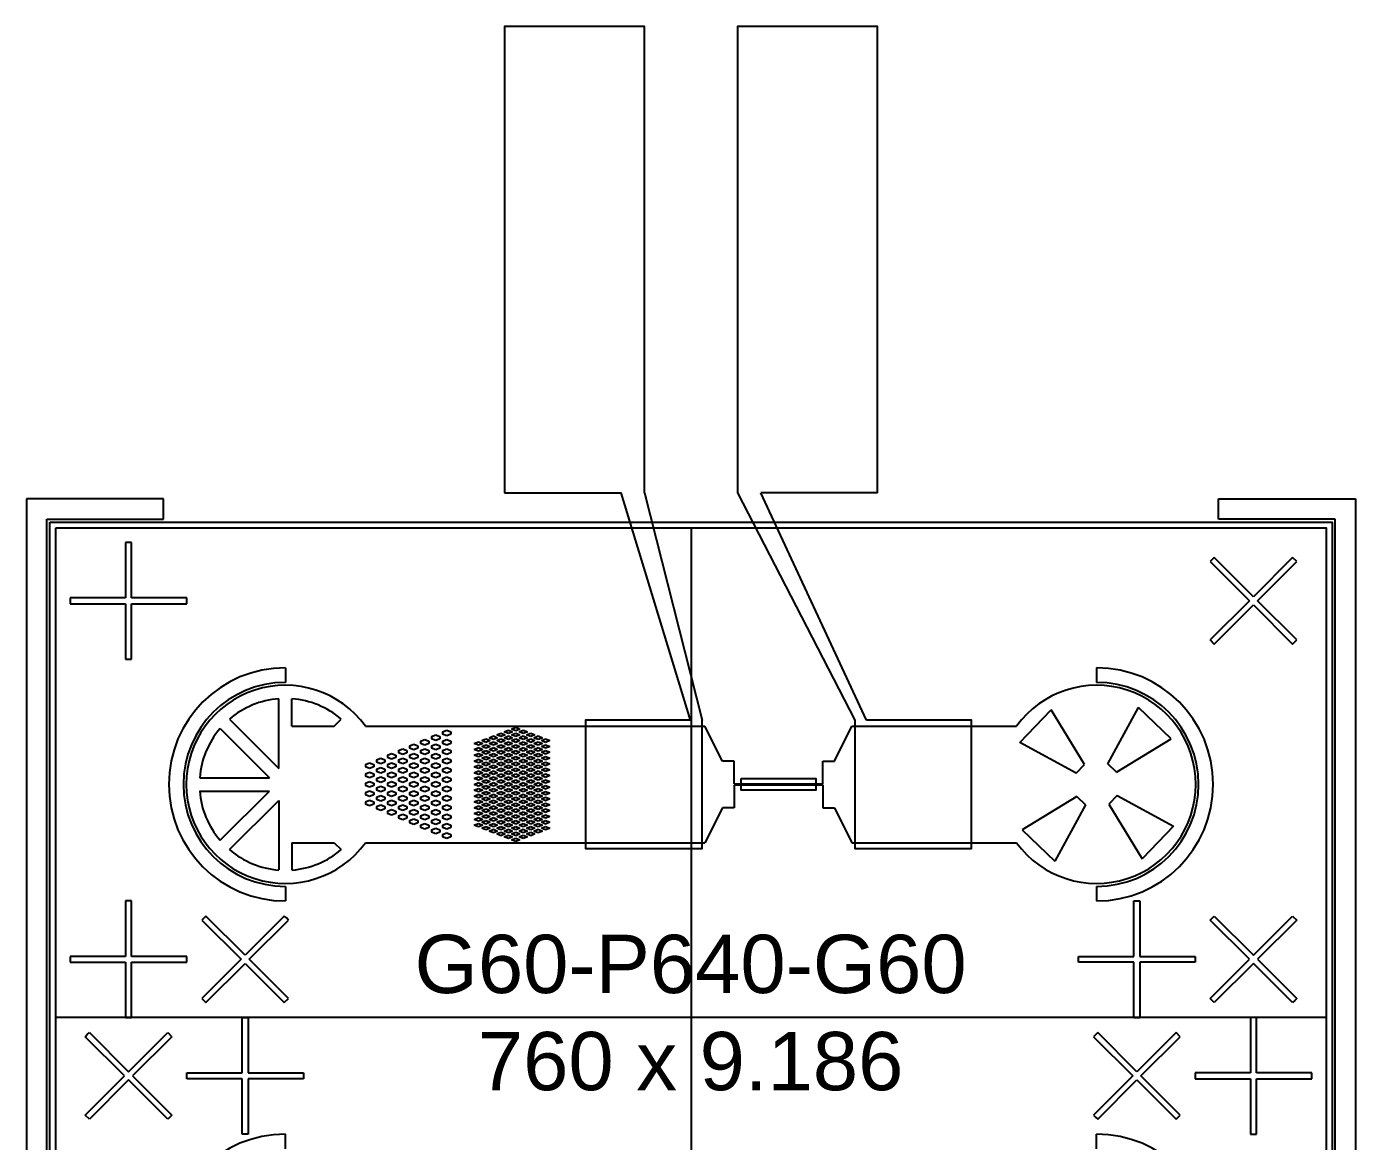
# Model space of a CAD drawing. Header units: inches. Extents: x -271009 to 5700, y -37000 to 38138.
# Drawn here: x -5700 to 5700, y -21062 to -11500 of the extents above; entities that cross this region are included whole.
import ezdxf

# ---------------------------------------------------------------- set-up
doc = ezdxf.new("R2010")
doc.units = ezdxf.units.IN
doc.header["$MEASUREMENT"] = 0
for name, color, linetype in [('Construction', 3, 'Continuous'), ('Electrodes', 4, 'Continuous'), ('PDMS', 6, 'Continuous')]:
    doc.layers.add(name, color=color, linetype=linetype)
doc.styles.get("Standard").update_dxf_attribs({"font": 'arial.ttf'})

msp = doc.modelspace()

# ---------------------------------------------------------------- linework, layer by layer
at = {"layer": 'Construction'}
for p, q in [((0, -15800), (0, -24200)), ((5450, -20000), (-5450, -20000))]:
    msp.add_line(p, q, dxfattribs=at)
at = {"layer": 'Electrodes'}
for p, q in [((-1600, -15500), (-600, -15500)), ((-5, -17450), (-600, -15500)), ((-400, -15500), (95, -17450)), ((400, -15500), (1405, -17450)), ((1600, -15500), (600, -15500)), ((1505, -17450), (600, -15500)), ((-4525, -15550), (-5700, -15550)), ((-5700, -15550), (-5700, -24450)), ((-4525, -15725), (-4525, -15550)), ((4525, -15725), (4525, -15550)), ((4525, -15550), (5700, -15550)), ((5700, -15550), (5700, -24450)), ((-5525, -24275), (-5525, -15725)), ((-5525, -15725), (-4525, -15725)), ((5525, -15725), (4525, -15725)), ((5525, -24275), (5525, -15725)), ((-4800, -15925), (-4850, -15925)), ((-4850, -15925), (-4850, -16400)), ((-4800, -16400), (-4800, -15925)), ((4489, -16054), (4454, -16089)), ((4825, -16390), (4489, -16054)), ((5161, -16054), (4825, -16390)), ((5196, -16089), (5161, -16054)), ((4454, -16089), (4790, -16425)), ((4860, -16425), (5196, -16089)), ((-4850, -16400), (-5325, -16400)), ((-5325, -16400), (-5325, -16450)), ((-4325, -16400), (-4800, -16400)), ((-4325, -16450), (-4325, -16400)), ((-5325, -16450), (-4850, -16450)), ((-4850, -16450), (-4850, -16925)), ((-4800, -16925), (-4800, -16450)), ((-4800, -16450), (-4325, -16450)), ((4790, -16425), (4454, -16761)), ((4489, -16796), (4825, -16460)), ((4825, -16460), (5161, -16796)), ((5196, -16761), (4860, -16425)), ((4489, -16796), (4454, -16761)), ((5161, -16796), (5196, -16761)), ((-4850, -16925), (-4800, -16925)), ((-3480, -17000), (-3480, -17125)), ((3480, -17000), (3480, -17125)), ((-3480, -18875), (-3480, -19000)), ((3480, -18875), (3480, -19000)), ((-4800, -19000), (-4850, -19000)), ((-4850, -19000), (-4850, -19475)), ((-4800, -19475), (-4800, -19000)), ((3800, -19475), (3800, -19000)), ((3800, -19000), (3850, -19000)), ((3850, -19000), (3850, -19475)), ((-4161, -19129), (-4196, -19164)), ((-3825, -19465), (-4161, -19129)), ((-3489, -19129), (-3825, -19465)), ((-3471, -19146), (-3489, -19129)), ((-3454, -19164), (-3471, -19146)), ((4454, -19164), (4489, -19129)), ((4489, -19129), (4825, -19465)), ((4825, -19465), (5161, -19129)), ((5161, -19129), (5196, -19164)), ((-4196, -19164), (-3860, -19500)), ((-3790, -19500), (-3454, -19164)), ((4790, -19500), (4454, -19164)), ((5196, -19164), (4860, -19500)), ((-4850, -19475), (-5325, -19475)), ((-5325, -19475), (-5325, -19525)), ((-4325, -19475), (-4800, -19475)), ((-4325, -19525), (-4325, -19475)), ((3325, -19525), (3325, -19475)), ((3325, -19475), (3800, -19475)), ((3850, -19475), (4325, -19475)), ((4325, -19475), (4325, -19525)), ((-5325, -19525), (-4850, -19525)), ((-4850, -19525), (-4850, -20000)), ((-4800, -20000), (-4800, -19525)), ((-4800, -19525), (-4325, -19525)), ((-3860, -19500), (-4196, -19836)), ((-4161, -19871), (-3825, -19535)), ((-3825, -19535), (-3489, -19871)), ((-3454, -19836), (-3790, -19500)), ((3800, -19525), (3325, -19525)), ((3800, -20000), (3800, -19525)), ((4325, -19525), (3850, -19525)), ((3850, -19525), (3850, -20000)), ((4454, -19836), (4790, -19500)), ((4825, -19535), (4489, -19871)), ((5161, -19871), (4825, -19535)), ((4860, -19500), (5196, -19836)), ((-4196, -19836), (-4161, -19871)), ((-3489, -19871), (-3454, -19836)), ((4489, -19871), (4454, -19836)), ((5196, -19836), (5179, -19854)), ((5179, -19854), (5161, -19871)), ((-4850, -20000), (-4800, -20000)), ((-3850, -20475), (-3850, -20000)), ((-3800, -20000), (-3850, -20000)), ((-3800, -20000), (-3800, -20475)), ((3800, -20000), (3850, -20000)), ((4850, -20000), (4800, -20000)), ((4800, -20000), (4800, -20475)), ((4850, -20475), (4850, -20000)), ((-5196, -20164), (-5179, -20146)), ((-4860, -20500), (-5196, -20164)), ((-5179, -20146), (-5161, -20129)), ((-5161, -20129), (-4825, -20465)), ((-4825, -20465), (-4489, -20129)), ((-4454, -20164), (-4790, -20500)), ((-4489, -20129), (-4454, -20164)), ((3489, -20129), (3454, -20164)), ((3454, -20164), (3790, -20500)), ((3825, -20465), (3489, -20129)), ((4161, -20129), (3825, -20465)), ((3860, -20500), (4196, -20164)), ((4196, -20164), (4161, -20129)), ((-5196, -20836), (-4860, -20500)), ((-4790, -20500), (-4454, -20836)), ((-4325, -20475), (-3850, -20475)), ((-4325, -20525), (-4325, -20475)), ((-3800, -20475), (-3325, -20475)), ((-3325, -20475), (-3325, -20525)), ((3790, -20500), (3454, -20836)), ((4196, -20836), (3860, -20500)), ((4325, -20475), (4325, -20525)), ((4800, -20475), (4325, -20475)), ((5325, -20475), (4850, -20475)), ((5325, -20525), (5325, -20475)), ((-4825, -20535), (-5161, -20871)), ((-4489, -20871), (-4825, -20535)), ((-3850, -20525), (-4325, -20525)), ((-3850, -21000), (-3850, -20525)), ((-3325, -20525), (-3800, -20525)), ((-3800, -20525), (-3800, -21000)), ((3489, -20871), (3825, -20535)), ((3825, -20535), (4161, -20871)), ((4325, -20525), (4800, -20525)), ((4800, -20525), (4800, -21000)), ((4850, -21000), (4850, -20525)), ((4850, -20525), (5325, -20525)), ((-5161, -20871), (-5196, -20836)), ((-4454, -20836), (-4489, -20871)), ((3454, -20836), (3471, -20854)), ((3471, -20854), (3489, -20871)), ((4161, -20871), (4196, -20836)), ((-3800, -21000), (-3850, -21000)), ((-3480, -21125), (-3480, -21000)), ((3480, -21125), (3480, -21000)), ((4800, -21000), (4850, -21000))]:
    msp.add_line(p, q, dxfattribs=at)
for points in [[(-400, -15500), (-400, -11500), (-1600, -11500), (-1600, -15500)], [(1600, -15500), (1600, -11500), (400, -11500), (400, -15500)], [(-5, -17450), (-905, -17450), (-905, -18550), (95, -18550), (95, -17450)], [(1405, -17450), (1405, -18550), (2405, -18550), (2405, -17450), (1505, -17450)]]:
    msp.add_lwpolyline(points, dxfattribs=at)
msp.add_lwpolyline([(430, -17950), (1070, -17950), (1070, -18050), (430, -18050)], close=True, dxfattribs=at)
for centre, radius, start, end in [((-3480, -18000), 1000, 90, 270), ((3480, -18000), 1000, 270, 90), ((-3480, -18000), 875, 90, 270), ((3480, -18000), 875, 270, 90), ((-3480, -22000), 1000, 90, 270), ((3480, -22000), 1000, 270, 90)]:
    msp.add_arc(centre, radius, start, end, dxfattribs=at)
at = {"layer": 'PDMS'}
for p, q in [((-4800, -15925), (-4850, -15925)), ((-4850, -15925), (-4850, -16400)), ((-4800, -16400), (-4800, -15925)), ((4489, -16054), (4454, -16089)), ((4825, -16390), (4489, -16054)), ((5161, -16054), (4825, -16390)), ((5196, -16089), (5161, -16054)), ((4454, -16089), (4790, -16425)), ((4860, -16425), (5196, -16089)), ((-4850, -16400), (-5325, -16400)), ((-5325, -16400), (-5325, -16450)), ((-4325, -16400), (-4800, -16400)), ((-4325, -16425), (-4325, -16400)), ((-5325, -16450), (-4850, -16450)), ((-4850, -16450), (-4850, -16925)), ((-4800, -16925), (-4800, -16450)), ((-4800, -16450), (-4325, -16450)), ((-4325, -16450), (-4325, -16425)), ((4790, -16425), (4454, -16761)), ((4489, -16796), (4825, -16460)), ((4825, -16460), (5161, -16796)), ((5196, -16761), (4860, -16425)), ((4454, -16761), (4489, -16796)), ((5161, -16796), (5196, -16761)), ((-4850, -16925), (-4800, -16925)), ((-3537, -17863), (-3537, -17266)), ((-3423, -17500), (-3423, -17266)), ((-3959, -17441), (-3537, -17863)), ((-3060, -17500), (-3001, -17441)), ((2821, -17641), (3089, -17360)), ((3376, -17829), (3089, -17360)), ((3576, -17824), (3839, -17341)), ((4120, -17609), (3839, -17341)), ((-4039, -17521), (-3617, -17943)), ((-3423, -17500), (-3060, -17500)), ((-2793, -17500), (120, -17500)), ((-2131, -17550), (-2095, -17535)), ((-2131, -17550), (-2131, -17570)), ((-2095, -17535), (-2059, -17550)), ((-2059, -17550), (-2059, -17570)), ((-1603, -17550), (-1567, -17535)), ((-1567, -17565), (-1603, -17550)), ((-1567, -17535), (-1531, -17550)), ((-1531, -17550), (-1567, -17565)), ((-1539, -17525), (-1503, -17510)), ((-1503, -17540), (-1539, -17525)), ((-1503, -17510), (-1467, -17525)), ((-1467, -17525), (-1503, -17540)), ((-1475, -17550), (-1439, -17535)), ((-1439, -17565), (-1475, -17550)), ((-1439, -17535), (-1403, -17550)), ((-1403, -17550), (-1439, -17565)), ((270, -17800), (120, -17500)), ((1230, -17800), (1380, -17500)), ((1380, -17500), (2793, -17500)), ((-2415, -17670), (-2379, -17655)), ((-2379, -17655), (-2343, -17670)), ((-2320, -17630), (-2284, -17615)), ((-2320, -17630), (-2320, -17650)), ((-2284, -17665), (-2320, -17650)), ((-2284, -17615), (-2248, -17630)), ((-2248, -17650), (-2284, -17665)), ((-2248, -17630), (-2248, -17650)), ((-2226, -17590), (-2190, -17575)), ((-2226, -17590), (-2226, -17610)), ((-2190, -17625), (-2226, -17610)), ((-2226, -17670), (-2190, -17655)), ((-2190, -17575), (-2154, -17590)), ((-2154, -17610), (-2190, -17625)), ((-2190, -17655), (-2154, -17670)), ((-2154, -17590), (-2154, -17610)), ((-2095, -17585), (-2131, -17570)), ((-2131, -17630), (-2095, -17615)), ((-2131, -17630), (-2131, -17650)), ((-2095, -17665), (-2131, -17650)), ((-2059, -17570), (-2095, -17585)), ((-2095, -17615), (-2059, -17630)), ((-2059, -17650), (-2095, -17665)), ((-2059, -17630), (-2059, -17650)), ((-1859, -17650), (-1823, -17635)), ((-1823, -17665), (-1859, -17650)), ((-1823, -17635), (-1787, -17650)), ((-1787, -17650), (-1823, -17665)), ((-1795, -17625), (-1759, -17610)), ((-1759, -17640), (-1795, -17625)), ((-1795, -17675), (-1759, -17660)), ((-1759, -17610), (-1723, -17625)), ((-1723, -17625), (-1759, -17640)), ((-1759, -17660), (-1723, -17675)), ((-1731, -17600), (-1695, -17585)), ((-1695, -17615), (-1731, -17600)), ((-1731, -17650), (-1695, -17635)), ((-1695, -17665), (-1731, -17650)), ((-1695, -17585), (-1659, -17600)), ((-1659, -17600), (-1695, -17615)), ((-1695, -17635), (-1659, -17650)), ((-1659, -17650), (-1695, -17665)), ((-1667, -17575), (-1631, -17560)), ((-1631, -17590), (-1667, -17575)), ((-1667, -17625), (-1631, -17610)), ((-1631, -17640), (-1667, -17625)), ((-1667, -17675), (-1631, -17660)), ((-1631, -17560), (-1595, -17575)), ((-1595, -17575), (-1631, -17590)), ((-1631, -17610), (-1595, -17625)), ((-1595, -17625), (-1631, -17640)), ((-1631, -17660), (-1595, -17675)), ((-1603, -17600), (-1567, -17585)), ((-1567, -17615), (-1603, -17600)), ((-1603, -17650), (-1567, -17635)), ((-1567, -17665), (-1603, -17650)), ((-1567, -17585), (-1531, -17600)), ((-1531, -17600), (-1567, -17615)), ((-1567, -17635), (-1531, -17650)), ((-1531, -17650), (-1567, -17665)), ((-1539, -17575), (-1503, -17560)), ((-1503, -17590), (-1539, -17575)), ((-1539, -17625), (-1503, -17610)), ((-1503, -17640), (-1539, -17625)), ((-1539, -17675), (-1503, -17660)), ((-1503, -17560), (-1467, -17575)), ((-1467, -17575), (-1503, -17590)), ((-1503, -17610), (-1467, -17625)), ((-1467, -17625), (-1503, -17640)), ((-1503, -17660), (-1467, -17675)), ((-1475, -17600), (-1439, -17585)), ((-1439, -17615), (-1475, -17600)), ((-1475, -17650), (-1439, -17635)), ((-1439, -17665), (-1475, -17650)), ((-1439, -17585), (-1403, -17600)), ((-1403, -17600), (-1439, -17615)), ((-1439, -17635), (-1403, -17650)), ((-1403, -17650), (-1439, -17665)), ((-1411, -17575), (-1375, -17560)), ((-1375, -17590), (-1411, -17575)), ((-1411, -17625), (-1375, -17610)), ((-1375, -17640), (-1411, -17625)), ((-1411, -17675), (-1375, -17660)), ((-1375, -17560), (-1339, -17575)), ((-1339, -17575), (-1375, -17590)), ((-1375, -17610), (-1339, -17625)), ((-1339, -17625), (-1375, -17640)), ((-1375, -17660), (-1339, -17675)), ((-1347, -17600), (-1311, -17585)), ((-1311, -17615), (-1347, -17600)), ((-1347, -17650), (-1311, -17635)), ((-1311, -17665), (-1347, -17650)), ((-1311, -17585), (-1275, -17600)), ((-1275, -17600), (-1311, -17615)), ((-1311, -17635), (-1275, -17650)), ((-1275, -17650), (-1311, -17665)), ((-1283, -17625), (-1247, -17610)), ((-1247, -17640), (-1283, -17625)), ((-1283, -17675), (-1247, -17660)), ((-1247, -17610), (-1211, -17625)), ((-1211, -17625), (-1247, -17640)), ((-1247, -17660), (-1211, -17675)), ((3304, -17904), (2821, -17641)), ((3651, -17896), (4120, -17609)), ((-2698, -17790), (-2662, -17775)), ((-2662, -17775), (-2626, -17790)), ((-2604, -17750), (-2568, -17735)), ((-2604, -17750), (-2604, -17770)), ((-2568, -17785), (-2604, -17770)), ((-2568, -17735), (-2532, -17750)), ((-2532, -17770), (-2568, -17785)), ((-2532, -17750), (-2532, -17770)), ((-2509, -17710), (-2473, -17695)), ((-2509, -17710), (-2509, -17730)), ((-2473, -17745), (-2509, -17730)), ((-2509, -17790), (-2473, -17775)), ((-2473, -17695), (-2437, -17710)), ((-2437, -17730), (-2473, -17745)), ((-2473, -17775), (-2437, -17790)), ((-2437, -17710), (-2437, -17730)), ((-2415, -17670), (-2415, -17690)), ((-2379, -17705), (-2415, -17690)), ((-2415, -17750), (-2379, -17735)), ((-2415, -17750), (-2415, -17770)), ((-2379, -17785), (-2415, -17770)), ((-2343, -17690), (-2379, -17705)), ((-2379, -17735), (-2343, -17750)), ((-2343, -17770), (-2379, -17785)), ((-2343, -17670), (-2343, -17690)), ((-2343, -17750), (-2343, -17770)), ((-2320, -17710), (-2284, -17695)), ((-2320, -17710), (-2320, -17730)), ((-2284, -17745), (-2320, -17730)), ((-2320, -17790), (-2284, -17775)), ((-2284, -17695), (-2248, -17710)), ((-2248, -17730), (-2284, -17745)), ((-2284, -17775), (-2248, -17790)), ((-2248, -17710), (-2248, -17730)), ((-2226, -17670), (-2226, -17690)), ((-2190, -17705), (-2226, -17690)), ((-2226, -17750), (-2190, -17735)), ((-2226, -17750), (-2226, -17770)), ((-2190, -17785), (-2226, -17770)), ((-2154, -17690), (-2190, -17705)), ((-2190, -17735), (-2154, -17750)), ((-2154, -17770), (-2190, -17785)), ((-2154, -17670), (-2154, -17690)), ((-2154, -17750), (-2154, -17770)), ((-2131, -17710), (-2095, -17695)), ((-2131, -17710), (-2131, -17730)), ((-2095, -17745), (-2131, -17730)), ((-2131, -17790), (-2095, -17775)), ((-2095, -17695), (-2059, -17710)), ((-2059, -17730), (-2095, -17745)), ((-2095, -17775), (-2059, -17790)), ((-2059, -17710), (-2059, -17730)), ((-1859, -17700), (-1823, -17685)), ((-1823, -17715), (-1859, -17700)), ((-1859, -17750), (-1823, -17735)), ((-1823, -17765), (-1859, -17750)), ((-1823, -17685), (-1787, -17700)), ((-1787, -17700), (-1823, -17715)), ((-1823, -17735), (-1787, -17750)), ((-1787, -17750), (-1823, -17765)), ((-1759, -17690), (-1795, -17675)), ((-1795, -17725), (-1759, -17710)), ((-1759, -17740), (-1795, -17725)), ((-1795, -17775), (-1759, -17760)), ((-1759, -17790), (-1795, -17775)), ((-1723, -17675), (-1759, -17690)), ((-1759, -17710), (-1723, -17725)), ((-1723, -17725), (-1759, -17740)), ((-1759, -17760), (-1723, -17775)), ((-1723, -17775), (-1759, -17790)), ((-1731, -17700), (-1695, -17685)), ((-1695, -17715), (-1731, -17700)), ((-1731, -17750), (-1695, -17735)), ((-1695, -17765), (-1731, -17750)), ((-1695, -17685), (-1659, -17700)), ((-1659, -17700), (-1695, -17715)), ((-1695, -17735), (-1659, -17750)), ((-1659, -17750), (-1695, -17765)), ((-1631, -17690), (-1667, -17675)), ((-1667, -17725), (-1631, -17710)), ((-1631, -17740), (-1667, -17725)), ((-1667, -17775), (-1631, -17760)), ((-1631, -17790), (-1667, -17775)), ((-1595, -17675), (-1631, -17690)), ((-1631, -17710), (-1595, -17725)), ((-1595, -17725), (-1631, -17740)), ((-1631, -17760), (-1595, -17775)), ((-1595, -17775), (-1631, -17790)), ((-1603, -17700), (-1567, -17685)), ((-1567, -17715), (-1603, -17700)), ((-1603, -17750), (-1567, -17735)), ((-1567, -17765), (-1603, -17750)), ((-1567, -17685), (-1531, -17700)), ((-1531, -17700), (-1567, -17715)), ((-1567, -17735), (-1531, -17750)), ((-1531, -17750), (-1567, -17765)), ((-1503, -17690), (-1539, -17675)), ((-1539, -17725), (-1503, -17710)), ((-1503, -17740), (-1539, -17725)), ((-1539, -17775), (-1503, -17760)), ((-1503, -17790), (-1539, -17775)), ((-1467, -17675), (-1503, -17690)), ((-1503, -17710), (-1467, -17725)), ((-1467, -17725), (-1503, -17740)), ((-1503, -17760), (-1467, -17775)), ((-1467, -17775), (-1503, -17790)), ((-1475, -17700), (-1439, -17685)), ((-1439, -17715), (-1475, -17700)), ((-1475, -17750), (-1439, -17735)), ((-1439, -17765), (-1475, -17750)), ((-1439, -17685), (-1403, -17700)), ((-1403, -17700), (-1439, -17715)), ((-1439, -17735), (-1403, -17750)), ((-1403, -17750), (-1439, -17765)), ((-1375, -17690), (-1411, -17675)), ((-1411, -17725), (-1375, -17710)), ((-1375, -17740), (-1411, -17725)), ((-1411, -17775), (-1375, -17760)), ((-1375, -17790), (-1411, -17775)), ((-1339, -17675), (-1375, -17690)), ((-1375, -17710), (-1339, -17725)), ((-1339, -17725), (-1375, -17740)), ((-1375, -17760), (-1339, -17775)), ((-1339, -17775), (-1375, -17790)), ((-1347, -17700), (-1311, -17685)), ((-1311, -17715), (-1347, -17700)), ((-1347, -17750), (-1311, -17735)), ((-1311, -17765), (-1347, -17750)), ((-1311, -17685), (-1275, -17700)), ((-1275, -17700), (-1311, -17715)), ((-1311, -17735), (-1275, -17750)), ((-1275, -17750), (-1311, -17765)), ((-1247, -17690), (-1283, -17675)), ((-1283, -17725), (-1247, -17710)), ((-1247, -17740), (-1283, -17725)), ((-1283, -17775), (-1247, -17760)), ((-1247, -17790), (-1283, -17775)), ((-1211, -17675), (-1247, -17690)), ((-1247, -17710), (-1211, -17725)), ((-1211, -17725), (-1247, -17740)), ((-1247, -17760), (-1211, -17775)), ((-1211, -17775), (-1247, -17790)), ((-2793, -17830), (-2757, -17815)), ((-2793, -17830), (-2793, -17850)), ((-2757, -17865), (-2793, -17850)), ((-2793, -17910), (-2757, -17895)), ((-2757, -17815), (-2721, -17830)), ((-2721, -17850), (-2757, -17865)), ((-2757, -17895), (-2721, -17910)), ((-2721, -17830), (-2721, -17850)), ((-2698, -17790), (-2698, -17810)), ((-2662, -17825), (-2698, -17810)), ((-2698, -17870), (-2662, -17855)), ((-2698, -17870), (-2698, -17890)), ((-2662, -17905), (-2698, -17890)), ((-2626, -17810), (-2662, -17825)), ((-2662, -17855), (-2626, -17870)), ((-2626, -17890), (-2662, -17905)), ((-2626, -17790), (-2626, -17810)), ((-2626, -17870), (-2626, -17890)), ((-2604, -17830), (-2568, -17815)), ((-2604, -17830), (-2604, -17850)), ((-2568, -17865), (-2604, -17850)), ((-2604, -17910), (-2568, -17895)), ((-2568, -17815), (-2532, -17830)), ((-2532, -17850), (-2568, -17865)), ((-2568, -17895), (-2532, -17910)), ((-2532, -17830), (-2532, -17850)), ((-2509, -17790), (-2509, -17810)), ((-2473, -17825), (-2509, -17810)), ((-2509, -17870), (-2473, -17855)), ((-2509, -17870), (-2509, -17890)), ((-2473, -17905), (-2509, -17890)), ((-2437, -17810), (-2473, -17825)), ((-2473, -17855), (-2437, -17870)), ((-2437, -17890), (-2473, -17905)), ((-2437, -17790), (-2437, -17810)), ((-2437, -17870), (-2437, -17890)), ((-2415, -17830), (-2379, -17815)), ((-2415, -17830), (-2415, -17850)), ((-2379, -17865), (-2415, -17850)), ((-2415, -17910), (-2379, -17895)), ((-2379, -17815), (-2343, -17830)), ((-2343, -17850), (-2379, -17865)), ((-2379, -17895), (-2343, -17910)), ((-2343, -17830), (-2343, -17850)), ((-2320, -17790), (-2320, -17810)), ((-2284, -17825), (-2320, -17810)), ((-2320, -17870), (-2284, -17855)), ((-2320, -17870), (-2320, -17890)), ((-2284, -17905), (-2320, -17890)), ((-2248, -17810), (-2284, -17825)), ((-2284, -17855), (-2248, -17870)), ((-2248, -17890), (-2284, -17905)), ((-2248, -17790), (-2248, -17810)), ((-2248, -17870), (-2248, -17890)), ((-2226, -17830), (-2190, -17815)), ((-2226, -17830), (-2226, -17850)), ((-2190, -17865), (-2226, -17850)), ((-2226, -17910), (-2190, -17895)), ((-2190, -17815), (-2154, -17830)), ((-2154, -17850), (-2190, -17865)), ((-2190, -17895), (-2154, -17910)), ((-2154, -17830), (-2154, -17850)), ((-2131, -17790), (-2131, -17810)), ((-2095, -17825), (-2131, -17810)), ((-2131, -17870), (-2095, -17855)), ((-2131, -17870), (-2131, -17890)), ((-2095, -17905), (-2131, -17890)), ((-2059, -17810), (-2095, -17825)), ((-2095, -17855), (-2059, -17870)), ((-2059, -17890), (-2095, -17905)), ((-2059, -17790), (-2059, -17810)), ((-2059, -17870), (-2059, -17890)), ((-1859, -17800), (-1823, -17785)), ((-1823, -17815), (-1859, -17800)), ((-1859, -17850), (-1823, -17835)), ((-1823, -17865), (-1859, -17850)), ((-1859, -17900), (-1823, -17885)), ((-1823, -17785), (-1787, -17800)), ((-1787, -17800), (-1823, -17815)), ((-1823, -17835), (-1787, -17850)), ((-1787, -17850), (-1823, -17865)), ((-1823, -17885), (-1787, -17900)), ((-1795, -17825), (-1759, -17810)), ((-1759, -17840), (-1795, -17825)), ((-1795, -17875), (-1759, -17860)), ((-1759, -17890), (-1795, -17875)), ((-1759, -17810), (-1723, -17825)), ((-1723, -17825), (-1759, -17840)), ((-1759, -17860), (-1723, -17875)), ((-1723, -17875), (-1759, -17890)), ((-1731, -17800), (-1695, -17785)), ((-1695, -17815), (-1731, -17800)), ((-1731, -17850), (-1695, -17835)), ((-1695, -17865), (-1731, -17850)), ((-1731, -17900), (-1695, -17885)), ((-1695, -17785), (-1659, -17800)), ((-1659, -17800), (-1695, -17815)), ((-1695, -17835), (-1659, -17850)), ((-1659, -17850), (-1695, -17865)), ((-1695, -17885), (-1659, -17900)), ((-1667, -17825), (-1631, -17810)), ((-1631, -17840), (-1667, -17825)), ((-1667, -17875), (-1631, -17860)), ((-1631, -17890), (-1667, -17875)), ((-1631, -17810), (-1595, -17825)), ((-1595, -17825), (-1631, -17840)), ((-1631, -17860), (-1595, -17875)), ((-1595, -17875), (-1631, -17890)), ((-1603, -17800), (-1567, -17785)), ((-1567, -17815), (-1603, -17800)), ((-1603, -17850), (-1567, -17835)), ((-1567, -17865), (-1603, -17850)), ((-1603, -17900), (-1567, -17885)), ((-1567, -17785), (-1531, -17800)), ((-1531, -17800), (-1567, -17815)), ((-1567, -17835), (-1531, -17850)), ((-1531, -17850), (-1567, -17865)), ((-1567, -17885), (-1531, -17900)), ((-1539, -17825), (-1503, -17810)), ((-1503, -17840), (-1539, -17825)), ((-1539, -17875), (-1503, -17860)), ((-1503, -17890), (-1539, -17875)), ((-1503, -17810), (-1467, -17825)), ((-1467, -17825), (-1503, -17840)), ((-1503, -17860), (-1467, -17875)), ((-1467, -17875), (-1503, -17890)), ((-1475, -17800), (-1439, -17785)), ((-1439, -17815), (-1475, -17800)), ((-1475, -17850), (-1439, -17835)), ((-1439, -17865), (-1475, -17850)), ((-1475, -17900), (-1439, -17885)), ((-1439, -17785), (-1403, -17800)), ((-1403, -17800), (-1439, -17815)), ((-1439, -17835), (-1403, -17850)), ((-1403, -17850), (-1439, -17865)), ((-1439, -17885), (-1403, -17900)), ((-1411, -17825), (-1375, -17810)), ((-1375, -17840), (-1411, -17825)), ((-1411, -17875), (-1375, -17860)), ((-1375, -17890), (-1411, -17875)), ((-1375, -17810), (-1339, -17825)), ((-1339, -17825), (-1375, -17840)), ((-1375, -17860), (-1339, -17875)), ((-1339, -17875), (-1375, -17890)), ((-1347, -17800), (-1311, -17785)), ((-1311, -17815), (-1347, -17800)), ((-1347, -17850), (-1311, -17835)), ((-1311, -17865), (-1347, -17850)), ((-1347, -17900), (-1311, -17885)), ((-1311, -17785), (-1275, -17800)), ((-1275, -17800), (-1311, -17815)), ((-1311, -17835), (-1275, -17850)), ((-1275, -17850), (-1311, -17865)), ((-1311, -17885), (-1275, -17900)), ((-1283, -17825), (-1247, -17810)), ((-1247, -17840), (-1283, -17825)), ((-1283, -17875), (-1247, -17860)), ((-1247, -17890), (-1283, -17875)), ((-1247, -17810), (-1211, -17825)), ((-1211, -17825), (-1247, -17840)), ((-1247, -17860), (-1211, -17875)), ((-1211, -17875), (-1247, -17890)), ((370, -17800), (270, -17800)), ((370, -17995), (370, -17800)), ((1130, -17995), (1130, -17800)), ((1130, -17800), (1230, -17800)), ((3304, -17904), (3376, -17829)), ((3651, -17896), (3576, -17824)), ((-4214, -17943), (-3617, -17943)), ((-2793, -17910), (-2793, -17930)), ((-2757, -17945), (-2793, -17930)), ((-2793, -17990), (-2757, -17975)), ((-2793, -17990), (-2793, -18010)), ((-2757, -18025), (-2793, -18010)), ((-2721, -17930), (-2757, -17945)), ((-2757, -17975), (-2721, -17990)), ((-2721, -18010), (-2757, -18025)), ((-2721, -17910), (-2721, -17930)), ((-2721, -17990), (-2721, -18010)), ((-2698, -17950), (-2662, -17935)), ((-2698, -17950), (-2698, -17970)), ((-2662, -17985), (-2698, -17970)), ((-2662, -17935), (-2626, -17950)), ((-2626, -17970), (-2662, -17985)), ((-2626, -17950), (-2626, -17970)), ((-2604, -17910), (-2604, -17930)), ((-2568, -17945), (-2604, -17930)), ((-2604, -17990), (-2568, -17975)), ((-2604, -17990), (-2604, -18010)), ((-2568, -18025), (-2604, -18010)), ((-2532, -17930), (-2568, -17945)), ((-2568, -17975), (-2532, -17990)), ((-2532, -18010), (-2568, -18025)), ((-2532, -17910), (-2532, -17930)), ((-2532, -17990), (-2532, -18010)), ((-2509, -17950), (-2473, -17935)), ((-2509, -17950), (-2509, -17970)), ((-2473, -17985), (-2509, -17970)), ((-2473, -17935), (-2437, -17950)), ((-2437, -17970), (-2473, -17985)), ((-2437, -17950), (-2437, -17970)), ((-2415, -17910), (-2415, -17930)), ((-2379, -17945), (-2415, -17930)), ((-2415, -17990), (-2379, -17975)), ((-2415, -17990), (-2415, -18010)), ((-2379, -18025), (-2415, -18010)), ((-2343, -17930), (-2379, -17945)), ((-2379, -17975), (-2343, -17990)), ((-2343, -18010), (-2379, -18025)), ((-2343, -17910), (-2343, -17930)), ((-2343, -17990), (-2343, -18010)), ((-2320, -17950), (-2284, -17935)), ((-2320, -17950), (-2320, -17970)), ((-2284, -17985), (-2320, -17970)), ((-2284, -17935), (-2248, -17950)), ((-2248, -17970), (-2284, -17985)), ((-2248, -17950), (-2248, -17970)), ((-2226, -17910), (-2226, -17930)), ((-2190, -17945), (-2226, -17930)), ((-2226, -17990), (-2190, -17975)), ((-2226, -17990), (-2226, -18010)), ((-2190, -18025), (-2226, -18010)), ((-2154, -17930), (-2190, -17945)), ((-2190, -17975), (-2154, -17990)), ((-2154, -18010), (-2190, -18025)), ((-2154, -17910), (-2154, -17930)), ((-2154, -17990), (-2154, -18010)), ((-2131, -17950), (-2095, -17935)), ((-2131, -17950), (-2131, -17970)), ((-2095, -17985), (-2131, -17970)), ((-2095, -17935), (-2059, -17950)), ((-2059, -17970), (-2095, -17985)), ((-2059, -17950), (-2059, -17970)), ((-1823, -17915), (-1859, -17900)), ((-1859, -17950), (-1823, -17935)), ((-1823, -17965), (-1859, -17950)), ((-1859, -18000), (-1823, -17985)), ((-1823, -18015), (-1859, -18000)), ((-1787, -17900), (-1823, -17915)), ((-1823, -17935), (-1787, -17950)), ((-1787, -17950), (-1823, -17965)), ((-1823, -17985), (-1787, -18000)), ((-1787, -18000), (-1823, -18015)), ((-1795, -17925), (-1759, -17910)), ((-1759, -17940), (-1795, -17925)), ((-1795, -17975), (-1759, -17960)), ((-1759, -17990), (-1795, -17975)), ((-1795, -18025), (-1759, -18010)), ((-1759, -17910), (-1723, -17925)), ((-1723, -17925), (-1759, -17940)), ((-1759, -17960), (-1723, -17975)), ((-1723, -17975), (-1759, -17990)), ((-1759, -18010), (-1723, -18025)), ((-1695, -17915), (-1731, -17900)), ((-1731, -17950), (-1695, -17935)), ((-1695, -17965), (-1731, -17950)), ((-1731, -18000), (-1695, -17985)), ((-1695, -18015), (-1731, -18000)), ((-1659, -17900), (-1695, -17915)), ((-1695, -17935), (-1659, -17950)), ((-1659, -17950), (-1695, -17965)), ((-1695, -17985), (-1659, -18000)), ((-1659, -18000), (-1695, -18015)), ((-1667, -17925), (-1631, -17910)), ((-1631, -17940), (-1667, -17925)), ((-1667, -17975), (-1631, -17960)), ((-1631, -17990), (-1667, -17975)), ((-1667, -18025), (-1631, -18010)), ((-1631, -17910), (-1595, -17925)), ((-1595, -17925), (-1631, -17940)), ((-1631, -17960), (-1595, -17975)), ((-1595, -17975), (-1631, -17990)), ((-1631, -18010), (-1595, -18025)), ((-1567, -17915), (-1603, -17900)), ((-1603, -17950), (-1567, -17935)), ((-1567, -17965), (-1603, -17950)), ((-1603, -18000), (-1567, -17985)), ((-1567, -18015), (-1603, -18000)), ((-1531, -17900), (-1567, -17915)), ((-1567, -17935), (-1531, -17950)), ((-1531, -17950), (-1567, -17965)), ((-1567, -17985), (-1531, -18000)), ((-1531, -18000), (-1567, -18015)), ((-1539, -17925), (-1503, -17910)), ((-1503, -17940), (-1539, -17925)), ((-1539, -17975), (-1503, -17960)), ((-1503, -17990), (-1539, -17975)), ((-1539, -18025), (-1503, -18010)), ((-1503, -17910), (-1467, -17925)), ((-1467, -17925), (-1503, -17940)), ((-1503, -17960), (-1467, -17975)), ((-1467, -17975), (-1503, -17990)), ((-1503, -18010), (-1467, -18025)), ((-1439, -17915), (-1475, -17900)), ((-1475, -17950), (-1439, -17935)), ((-1439, -17965), (-1475, -17950)), ((-1475, -18000), (-1439, -17985)), ((-1439, -18015), (-1475, -18000)), ((-1403, -17900), (-1439, -17915)), ((-1439, -17935), (-1403, -17950)), ((-1403, -17950), (-1439, -17965)), ((-1439, -17985), (-1403, -18000)), ((-1403, -18000), (-1439, -18015)), ((-1411, -17925), (-1375, -17910)), ((-1375, -17940), (-1411, -17925)), ((-1411, -17975), (-1375, -17960)), ((-1375, -17990), (-1411, -17975)), ((-1411, -18025), (-1375, -18010)), ((-1375, -17910), (-1339, -17925)), ((-1339, -17925), (-1375, -17940)), ((-1375, -17960), (-1339, -17975)), ((-1339, -17975), (-1375, -17990)), ((-1375, -18010), (-1339, -18025)), ((-1311, -17915), (-1347, -17900)), ((-1347, -17950), (-1311, -17935)), ((-1311, -17965), (-1347, -17950)), ((-1347, -18000), (-1311, -17985)), ((-1311, -18015), (-1347, -18000)), ((-1275, -17900), (-1311, -17915)), ((-1311, -17935), (-1275, -17950)), ((-1275, -17950), (-1311, -17965)), ((-1311, -17985), (-1275, -18000)), ((-1275, -18000), (-1311, -18015)), ((-1283, -17925), (-1247, -17910)), ((-1247, -17940), (-1283, -17925)), ((-1283, -17975), (-1247, -17960)), ((-1247, -17990), (-1283, -17975)), ((-1283, -18025), (-1247, -18010)), ((-1247, -17910), (-1211, -17925)), ((-1211, -17925), (-1247, -17940)), ((-1247, -17960), (-1211, -17975)), ((-1211, -17975), (-1247, -17990)), ((-1247, -18010), (-1211, -18025)), ((370, -17995), (1130, -17995)), ((370, -18005), (1130, -18005)), ((370, -18005), (370, -18200)), ((1130, -18005), (1130, -18200)), ((-4214, -18057), (-3617, -18057)), ((-4039, -18479), (-3617, -18057)), ((-2793, -18070), (-2757, -18055)), ((-2793, -18070), (-2793, -18090)), ((-2757, -18105), (-2793, -18090)), ((-2757, -18055), (-2721, -18070)), ((-2721, -18090), (-2757, -18105)), ((-2721, -18070), (-2721, -18090)), ((-2698, -18030), (-2662, -18015)), ((-2698, -18030), (-2698, -18050)), ((-2662, -18065), (-2698, -18050)), ((-2698, -18110), (-2662, -18095)), ((-2698, -18110), (-2698, -18130)), ((-2662, -18015), (-2626, -18030)), ((-2626, -18050), (-2662, -18065)), ((-2662, -18095), (-2626, -18110)), ((-2626, -18030), (-2626, -18050)), ((-2626, -18110), (-2626, -18130)), ((-2604, -18070), (-2568, -18055)), ((-2604, -18070), (-2604, -18090)), ((-2568, -18105), (-2604, -18090)), ((-2568, -18055), (-2532, -18070)), ((-2532, -18090), (-2568, -18105)), ((-2532, -18070), (-2532, -18090)), ((-2509, -18030), (-2473, -18015)), ((-2509, -18030), (-2509, -18050)), ((-2473, -18065), (-2509, -18050)), ((-2509, -18110), (-2473, -18095)), ((-2509, -18110), (-2509, -18130)), ((-2473, -18015), (-2437, -18030)), ((-2437, -18050), (-2473, -18065)), ((-2473, -18095), (-2437, -18110)), ((-2437, -18030), (-2437, -18050)), ((-2437, -18110), (-2437, -18130)), ((-2415, -18070), (-2379, -18055)), ((-2415, -18070), (-2415, -18090)), ((-2379, -18105), (-2415, -18090)), ((-2379, -18055), (-2343, -18070)), ((-2343, -18090), (-2379, -18105)), ((-2343, -18070), (-2343, -18090)), ((-2320, -18030), (-2284, -18015)), ((-2320, -18030), (-2320, -18050)), ((-2284, -18065), (-2320, -18050)), ((-2320, -18110), (-2284, -18095)), ((-2320, -18110), (-2320, -18130)), ((-2284, -18015), (-2248, -18030)), ((-2248, -18050), (-2284, -18065)), ((-2284, -18095), (-2248, -18110)), ((-2248, -18030), (-2248, -18050)), ((-2248, -18110), (-2248, -18130)), ((-2226, -18070), (-2190, -18055)), ((-2226, -18070), (-2226, -18090)), ((-2190, -18105), (-2226, -18090)), ((-2190, -18055), (-2154, -18070)), ((-2154, -18090), (-2190, -18105)), ((-2154, -18070), (-2154, -18090)), ((-2131, -18030), (-2095, -18015)), ((-2131, -18030), (-2131, -18050)), ((-2095, -18065), (-2131, -18050)), ((-2131, -18110), (-2095, -18095)), ((-2131, -18110), (-2131, -18130)), ((-2095, -18015), (-2059, -18030)), ((-2059, -18050), (-2095, -18065)), ((-2095, -18095), (-2059, -18110)), ((-2059, -18030), (-2059, -18050)), ((-2059, -18110), (-2059, -18130)), ((-1859, -18050), (-1823, -18035)), ((-1823, -18065), (-1859, -18050)), ((-1859, -18100), (-1823, -18085)), ((-1823, -18115), (-1859, -18100)), ((-1823, -18035), (-1787, -18050)), ((-1787, -18050), (-1823, -18065)), ((-1823, -18085), (-1787, -18100)), ((-1787, -18100), (-1823, -18115)), ((-1759, -18040), (-1795, -18025)), ((-1795, -18075), (-1759, -18060)), ((-1759, -18090), (-1795, -18075)), ((-1795, -18125), (-1759, -18110)), ((-1759, -18140), (-1795, -18125)), ((-1723, -18025), (-1759, -18040)), ((-1759, -18060), (-1723, -18075)), ((-1723, -18075), (-1759, -18090)), ((-1759, -18110), (-1723, -18125)), ((-1723, -18125), (-1759, -18140)), ((-1731, -18050), (-1695, -18035)), ((-1695, -18065), (-1731, -18050)), ((-1731, -18100), (-1695, -18085)), ((-1695, -18115), (-1731, -18100)), ((-1695, -18035), (-1659, -18050)), ((-1659, -18050), (-1695, -18065)), ((-1695, -18085), (-1659, -18100)), ((-1659, -18100), (-1695, -18115)), ((-1631, -18040), (-1667, -18025)), ((-1667, -18075), (-1631, -18060)), ((-1631, -18090), (-1667, -18075)), ((-1667, -18125), (-1631, -18110)), ((-1631, -18140), (-1667, -18125)), ((-1595, -18025), (-1631, -18040)), ((-1631, -18060), (-1595, -18075)), ((-1595, -18075), (-1631, -18090)), ((-1631, -18110), (-1595, -18125)), ((-1595, -18125), (-1631, -18140)), ((-1603, -18050), (-1567, -18035)), ((-1567, -18065), (-1603, -18050)), ((-1603, -18100), (-1567, -18085)), ((-1567, -18115), (-1603, -18100)), ((-1567, -18035), (-1531, -18050)), ((-1531, -18050), (-1567, -18065)), ((-1567, -18085), (-1531, -18100)), ((-1531, -18100), (-1567, -18115)), ((-1503, -18040), (-1539, -18025)), ((-1539, -18075), (-1503, -18060)), ((-1503, -18090), (-1539, -18075)), ((-1539, -18125), (-1503, -18110)), ((-1503, -18140), (-1539, -18125)), ((-1467, -18025), (-1503, -18040)), ((-1503, -18060), (-1467, -18075)), ((-1467, -18075), (-1503, -18090)), ((-1503, -18110), (-1467, -18125)), ((-1467, -18125), (-1503, -18140)), ((-1475, -18050), (-1439, -18035)), ((-1439, -18065), (-1475, -18050)), ((-1475, -18100), (-1439, -18085)), ((-1439, -18115), (-1475, -18100)), ((-1439, -18035), (-1403, -18050)), ((-1403, -18050), (-1439, -18065)), ((-1439, -18085), (-1403, -18100)), ((-1403, -18100), (-1439, -18115)), ((-1375, -18040), (-1411, -18025)), ((-1411, -18075), (-1375, -18060)), ((-1375, -18090), (-1411, -18075)), ((-1411, -18125), (-1375, -18110)), ((-1375, -18140), (-1411, -18125)), ((-1339, -18025), (-1375, -18040)), ((-1375, -18060), (-1339, -18075)), ((-1339, -18075), (-1375, -18090)), ((-1375, -18110), (-1339, -18125)), ((-1339, -18125), (-1375, -18140)), ((-1347, -18050), (-1311, -18035)), ((-1311, -18065), (-1347, -18050)), ((-1347, -18100), (-1311, -18085)), ((-1311, -18115), (-1347, -18100)), ((-1311, -18035), (-1275, -18050)), ((-1275, -18050), (-1311, -18065)), ((-1311, -18085), (-1275, -18100)), ((-1275, -18100), (-1311, -18115)), ((-1247, -18040), (-1283, -18025)), ((-1283, -18075), (-1247, -18060)), ((-1247, -18090), (-1283, -18075)), ((-1283, -18125), (-1247, -18110)), ((-1247, -18140), (-1283, -18125)), ((-1211, -18025), (-1247, -18040)), ((-1247, -18060), (-1211, -18075)), ((-1211, -18075), (-1247, -18090)), ((-1247, -18110), (-1211, -18125)), ((-1211, -18125), (-1247, -18140)), ((3309, -18104), (2840, -18391)), ((3309, -18104), (3384, -18176)), ((3656, -18096), (3584, -18171)), ((3656, -18096), (4139, -18359)), ((-3959, -18559), (-3537, -18137)), ((-3537, -18137), (-3537, -18734)), ((-2793, -18150), (-2757, -18135)), ((-2793, -18150), (-2793, -18170)), ((-2757, -18185), (-2793, -18170)), ((-2757, -18135), (-2721, -18150)), ((-2721, -18170), (-2757, -18185)), ((-2721, -18150), (-2721, -18170)), ((-2662, -18145), (-2698, -18130)), ((-2698, -18190), (-2662, -18175)), ((-2698, -18190), (-2698, -18210)), ((-2662, -18225), (-2698, -18210)), ((-2626, -18130), (-2662, -18145)), ((-2662, -18175), (-2626, -18190)), ((-2626, -18210), (-2662, -18225)), ((-2626, -18190), (-2626, -18210)), ((-2604, -18150), (-2568, -18135)), ((-2604, -18150), (-2604, -18170)), ((-2568, -18185), (-2604, -18170)), ((-2604, -18230), (-2568, -18215)), ((-2604, -18230), (-2604, -18250)), ((-2568, -18135), (-2532, -18150)), ((-2532, -18170), (-2568, -18185)), ((-2568, -18215), (-2532, -18230)), ((-2532, -18150), (-2532, -18170)), ((-2532, -18230), (-2532, -18250)), ((-2473, -18145), (-2509, -18130)), ((-2509, -18190), (-2473, -18175)), ((-2509, -18190), (-2509, -18210)), ((-2473, -18225), (-2509, -18210)), ((-2437, -18130), (-2473, -18145)), ((-2473, -18175), (-2437, -18190)), ((-2437, -18210), (-2473, -18225)), ((-2437, -18190), (-2437, -18210)), ((-2415, -18150), (-2379, -18135)), ((-2415, -18150), (-2415, -18170)), ((-2379, -18185), (-2415, -18170)), ((-2415, -18230), (-2379, -18215)), ((-2415, -18230), (-2415, -18250)), ((-2379, -18135), (-2343, -18150)), ((-2343, -18170), (-2379, -18185)), ((-2379, -18215), (-2343, -18230)), ((-2343, -18150), (-2343, -18170)), ((-2343, -18230), (-2343, -18250)), ((-2284, -18145), (-2320, -18130)), ((-2320, -18190), (-2284, -18175)), ((-2320, -18190), (-2320, -18210)), ((-2284, -18225), (-2320, -18210)), ((-2248, -18130), (-2284, -18145)), ((-2284, -18175), (-2248, -18190)), ((-2248, -18210), (-2284, -18225)), ((-2248, -18190), (-2248, -18210)), ((-2226, -18150), (-2190, -18135)), ((-2226, -18150), (-2226, -18170)), ((-2190, -18185), (-2226, -18170)), ((-2226, -18230), (-2190, -18215)), ((-2226, -18230), (-2226, -18250)), ((-2190, -18135), (-2154, -18150)), ((-2154, -18170), (-2190, -18185)), ((-2190, -18215), (-2154, -18230)), ((-2154, -18150), (-2154, -18170)), ((-2154, -18230), (-2154, -18250)), ((-2095, -18145), (-2131, -18130)), ((-2131, -18190), (-2095, -18175)), ((-2131, -18190), (-2131, -18210)), ((-2095, -18225), (-2131, -18210)), ((-2059, -18130), (-2095, -18145)), ((-2095, -18175), (-2059, -18190)), ((-2059, -18210), (-2095, -18225)), ((-2059, -18190), (-2059, -18210)), ((-1859, -18150), (-1823, -18135)), ((-1823, -18165), (-1859, -18150)), ((-1859, -18200), (-1823, -18185)), ((-1823, -18215), (-1859, -18200)), ((-1859, -18250), (-1823, -18235)), ((-1823, -18135), (-1787, -18150)), ((-1787, -18150), (-1823, -18165)), ((-1823, -18185), (-1787, -18200)), ((-1787, -18200), (-1823, -18215)), ((-1823, -18235), (-1787, -18250)), ((-1795, -18175), (-1759, -18160)), ((-1759, -18190), (-1795, -18175)), ((-1795, -18225), (-1759, -18210)), ((-1759, -18240), (-1795, -18225)), ((-1759, -18160), (-1723, -18175)), ((-1723, -18175), (-1759, -18190)), ((-1759, -18210), (-1723, -18225)), ((-1723, -18225), (-1759, -18240)), ((-1731, -18150), (-1695, -18135)), ((-1695, -18165), (-1731, -18150)), ((-1731, -18200), (-1695, -18185)), ((-1695, -18215), (-1731, -18200)), ((-1731, -18250), (-1695, -18235)), ((-1695, -18135), (-1659, -18150)), ((-1659, -18150), (-1695, -18165)), ((-1695, -18185), (-1659, -18200)), ((-1659, -18200), (-1695, -18215)), ((-1695, -18235), (-1659, -18250)), ((-1667, -18175), (-1631, -18160)), ((-1631, -18190), (-1667, -18175)), ((-1667, -18225), (-1631, -18210)), ((-1631, -18240), (-1667, -18225)), ((-1631, -18160), (-1595, -18175)), ((-1595, -18175), (-1631, -18190)), ((-1631, -18210), (-1595, -18225)), ((-1595, -18225), (-1631, -18240)), ((-1603, -18150), (-1567, -18135)), ((-1567, -18165), (-1603, -18150)), ((-1603, -18200), (-1567, -18185)), ((-1567, -18215), (-1603, -18200)), ((-1603, -18250), (-1567, -18235)), ((-1567, -18135), (-1531, -18150)), ((-1531, -18150), (-1567, -18165)), ((-1567, -18185), (-1531, -18200)), ((-1531, -18200), (-1567, -18215)), ((-1567, -18235), (-1531, -18250)), ((-1539, -18175), (-1503, -18160)), ((-1503, -18190), (-1539, -18175)), ((-1539, -18225), (-1503, -18210)), ((-1503, -18240), (-1539, -18225)), ((-1503, -18160), (-1467, -18175)), ((-1467, -18175), (-1503, -18190)), ((-1503, -18210), (-1467, -18225)), ((-1467, -18225), (-1503, -18240)), ((-1475, -18150), (-1439, -18135)), ((-1439, -18165), (-1475, -18150)), ((-1475, -18200), (-1439, -18185)), ((-1439, -18215), (-1475, -18200)), ((-1475, -18250), (-1439, -18235)), ((-1439, -18135), (-1403, -18150)), ((-1403, -18150), (-1439, -18165)), ((-1439, -18185), (-1403, -18200)), ((-1403, -18200), (-1439, -18215)), ((-1439, -18235), (-1403, -18250)), ((-1411, -18175), (-1375, -18160)), ((-1375, -18190), (-1411, -18175)), ((-1411, -18225), (-1375, -18210)), ((-1375, -18240), (-1411, -18225)), ((-1375, -18160), (-1339, -18175)), ((-1339, -18175), (-1375, -18190)), ((-1375, -18210), (-1339, -18225)), ((-1339, -18225), (-1375, -18240)), ((-1347, -18150), (-1311, -18135)), ((-1311, -18165), (-1347, -18150)), ((-1347, -18200), (-1311, -18185)), ((-1311, -18215), (-1347, -18200)), ((-1347, -18250), (-1311, -18235)), ((-1311, -18135), (-1275, -18150)), ((-1275, -18150), (-1311, -18165)), ((-1311, -18185), (-1275, -18200)), ((-1275, -18200), (-1311, -18215)), ((-1311, -18235), (-1275, -18250)), ((-1283, -18175), (-1247, -18160)), ((-1247, -18190), (-1283, -18175)), ((-1283, -18225), (-1247, -18210)), ((-1247, -18240), (-1283, -18225)), ((-1247, -18160), (-1211, -18175)), ((-1211, -18175), (-1247, -18190)), ((-1247, -18210), (-1211, -18225)), ((-1211, -18225), (-1247, -18240)), ((270, -18200), (120, -18500)), ((370, -18200), (270, -18200)), ((1130, -18200), (1230, -18200)), ((1230, -18200), (1380, -18500)), ((3384, -18176), (3121, -18659)), ((3584, -18171), (3871, -18640)), ((-2568, -18265), (-2604, -18250)), ((-2532, -18250), (-2568, -18265)), ((-2509, -18270), (-2473, -18255)), ((-2509, -18270), (-2509, -18290)), ((-2473, -18305), (-2509, -18290)), ((-2473, -18255), (-2437, -18270)), ((-2437, -18290), (-2473, -18305)), ((-2437, -18270), (-2437, -18290)), ((-2379, -18265), (-2415, -18250)), ((-2415, -18310), (-2379, -18295)), ((-2415, -18310), (-2415, -18330)), ((-2379, -18345), (-2415, -18330)), ((-2343, -18250), (-2379, -18265)), ((-2379, -18295), (-2343, -18310)), ((-2343, -18330), (-2379, -18345)), ((-2343, -18310), (-2343, -18330)), ((-2320, -18270), (-2284, -18255)), ((-2320, -18270), (-2320, -18290)), ((-2284, -18305), (-2320, -18290)), ((-2320, -18350), (-2284, -18335)), ((-2320, -18350), (-2320, -18370)), ((-2284, -18255), (-2248, -18270)), ((-2248, -18290), (-2284, -18305)), ((-2284, -18335), (-2248, -18350)), ((-2248, -18270), (-2248, -18290)), ((-2248, -18350), (-2248, -18370)), ((-2190, -18265), (-2226, -18250)), ((-2226, -18310), (-2190, -18295)), ((-2226, -18310), (-2226, -18330)), ((-2190, -18345), (-2226, -18330)), ((-2154, -18250), (-2190, -18265)), ((-2190, -18295), (-2154, -18310)), ((-2154, -18330), (-2190, -18345)), ((-2154, -18310), (-2154, -18330)), ((-2131, -18270), (-2095, -18255)), ((-2131, -18270), (-2131, -18290)), ((-2095, -18305), (-2131, -18290)), ((-2131, -18350), (-2095, -18335)), ((-2131, -18350), (-2131, -18370)), ((-2095, -18255), (-2059, -18270)), ((-2059, -18290), (-2095, -18305)), ((-2095, -18335), (-2059, -18350)), ((-2059, -18270), (-2059, -18290)), ((-2059, -18350), (-2059, -18370)), ((-1823, -18265), (-1859, -18250)), ((-1859, -18300), (-1823, -18285)), ((-1823, -18315), (-1859, -18300)), ((-1859, -18350), (-1823, -18335)), ((-1823, -18365), (-1859, -18350)), ((-1787, -18250), (-1823, -18265)), ((-1823, -18285), (-1787, -18300)), ((-1787, -18300), (-1823, -18315)), ((-1823, -18335), (-1787, -18350)), ((-1787, -18350), (-1823, -18365)), ((-1795, -18275), (-1759, -18260)), ((-1759, -18290), (-1795, -18275)), ((-1795, -18325), (-1759, -18310)), ((-1759, -18340), (-1795, -18325)), ((-1759, -18260), (-1723, -18275)), ((-1723, -18275), (-1759, -18290)), ((-1759, -18310), (-1723, -18325)), ((-1723, -18325), (-1759, -18340)), ((-1695, -18265), (-1731, -18250)), ((-1731, -18300), (-1695, -18285)), ((-1695, -18315), (-1731, -18300)), ((-1731, -18350), (-1695, -18335)), ((-1695, -18365), (-1731, -18350)), ((-1659, -18250), (-1695, -18265)), ((-1695, -18285), (-1659, -18300)), ((-1659, -18300), (-1695, -18315)), ((-1695, -18335), (-1659, -18350)), ((-1659, -18350), (-1695, -18365)), ((-1667, -18275), (-1631, -18260)), ((-1631, -18290), (-1667, -18275)), ((-1667, -18325), (-1631, -18310)), ((-1631, -18340), (-1667, -18325)), ((-1631, -18260), (-1595, -18275)), ((-1595, -18275), (-1631, -18290)), ((-1631, -18310), (-1595, -18325)), ((-1595, -18325), (-1631, -18340)), ((-1567, -18265), (-1603, -18250)), ((-1603, -18300), (-1567, -18285)), ((-1567, -18315), (-1603, -18300)), ((-1603, -18350), (-1567, -18335)), ((-1567, -18365), (-1603, -18350)), ((-1531, -18250), (-1567, -18265)), ((-1567, -18285), (-1531, -18300)), ((-1531, -18300), (-1567, -18315)), ((-1567, -18335), (-1531, -18350)), ((-1531, -18350), (-1567, -18365)), ((-1539, -18275), (-1503, -18260)), ((-1503, -18290), (-1539, -18275)), ((-1539, -18325), (-1503, -18310)), ((-1503, -18340), (-1539, -18325)), ((-1503, -18260), (-1467, -18275)), ((-1467, -18275), (-1503, -18290)), ((-1503, -18310), (-1467, -18325)), ((-1467, -18325), (-1503, -18340)), ((-1439, -18265), (-1475, -18250)), ((-1475, -18300), (-1439, -18285)), ((-1439, -18315), (-1475, -18300)), ((-1475, -18350), (-1439, -18335)), ((-1439, -18365), (-1475, -18350)), ((-1403, -18250), (-1439, -18265)), ((-1439, -18285), (-1403, -18300)), ((-1403, -18300), (-1439, -18315)), ((-1439, -18335), (-1403, -18350)), ((-1403, -18350), (-1439, -18365)), ((-1411, -18275), (-1375, -18260)), ((-1375, -18290), (-1411, -18275)), ((-1411, -18325), (-1375, -18310)), ((-1375, -18340), (-1411, -18325)), ((-1375, -18260), (-1339, -18275)), ((-1339, -18275), (-1375, -18290)), ((-1375, -18310), (-1339, -18325)), ((-1339, -18325), (-1375, -18340)), ((-1311, -18265), (-1347, -18250)), ((-1347, -18300), (-1311, -18285)), ((-1311, -18315), (-1347, -18300)), ((-1347, -18350), (-1311, -18335)), ((-1311, -18365), (-1347, -18350)), ((-1275, -18250), (-1311, -18265)), ((-1311, -18285), (-1275, -18300)), ((-1275, -18300), (-1311, -18315)), ((-1311, -18335), (-1275, -18350)), ((-1275, -18350), (-1311, -18365)), ((-1283, -18275), (-1247, -18260)), ((-1247, -18290), (-1283, -18275)), ((-1283, -18325), (-1247, -18310)), ((-1247, -18340), (-1283, -18325)), ((-1247, -18260), (-1211, -18275)), ((-1211, -18275), (-1247, -18290)), ((-1247, -18310), (-1211, -18325)), ((-1211, -18325), (-1247, -18340)), ((-2284, -18385), (-2320, -18370)), ((-2248, -18370), (-2284, -18385)), ((-2226, -18390), (-2190, -18375)), ((-2226, -18390), (-2226, -18410)), ((-2190, -18425), (-2226, -18410)), ((-2190, -18375), (-2154, -18390)), ((-2154, -18410), (-2190, -18425)), ((-2154, -18390), (-2154, -18410)), ((-2095, -18385), (-2131, -18370)), ((-2131, -18430), (-2095, -18415)), ((-2131, -18430), (-2131, -18450)), ((-2095, -18465), (-2131, -18450)), ((-2059, -18370), (-2095, -18385)), ((-2095, -18415), (-2059, -18430)), ((-2059, -18450), (-2095, -18465)), ((-2059, -18430), (-2059, -18450)), ((-1795, -18375), (-1759, -18360)), ((-1759, -18390), (-1795, -18375)), ((-1759, -18360), (-1723, -18375)), ((-1723, -18375), (-1759, -18390)), ((-1731, -18400), (-1695, -18385)), ((-1695, -18415), (-1731, -18400)), ((-1695, -18385), (-1659, -18400)), ((-1659, -18400), (-1695, -18415)), ((-1667, -18375), (-1631, -18360)), ((-1631, -18390), (-1667, -18375)), ((-1667, -18425), (-1631, -18410)), ((-1631, -18440), (-1667, -18425)), ((-1631, -18360), (-1595, -18375)), ((-1595, -18375), (-1631, -18390)), ((-1631, -18410), (-1595, -18425)), ((-1595, -18425), (-1631, -18440)), ((-1603, -18400), (-1567, -18385)), ((-1567, -18415), (-1603, -18400)), ((-1603, -18450), (-1567, -18435)), ((-1567, -18465), (-1603, -18450)), ((-1567, -18385), (-1531, -18400)), ((-1531, -18400), (-1567, -18415)), ((-1567, -18435), (-1531, -18450)), ((-1531, -18450), (-1567, -18465)), ((-1539, -18375), (-1503, -18360)), ((-1503, -18390), (-1539, -18375)), ((-1539, -18425), (-1503, -18410)), ((-1503, -18440), (-1539, -18425)), ((-1539, -18475), (-1503, -18460)), ((-1503, -18360), (-1467, -18375)), ((-1467, -18375), (-1503, -18390)), ((-1503, -18410), (-1467, -18425)), ((-1467, -18425), (-1503, -18440)), ((-1503, -18460), (-1467, -18475)), ((-1475, -18400), (-1439, -18385)), ((-1439, -18415), (-1475, -18400)), ((-1475, -18450), (-1439, -18435)), ((-1439, -18465), (-1475, -18450)), ((-1439, -18385), (-1403, -18400)), ((-1403, -18400), (-1439, -18415)), ((-1439, -18435), (-1403, -18450)), ((-1403, -18450), (-1439, -18465)), ((-1411, -18375), (-1375, -18360)), ((-1375, -18390), (-1411, -18375)), ((-1411, -18425), (-1375, -18410)), ((-1375, -18440), (-1411, -18425)), ((-1375, -18360), (-1339, -18375)), ((-1339, -18375), (-1375, -18390)), ((-1375, -18410), (-1339, -18425)), ((-1339, -18425), (-1375, -18440)), ((-1347, -18400), (-1311, -18385)), ((-1311, -18415), (-1347, -18400)), ((-1311, -18385), (-1275, -18400)), ((-1275, -18400), (-1311, -18415)), ((-1283, -18375), (-1247, -18360)), ((-1247, -18390), (-1283, -18375)), ((-1247, -18360), (-1211, -18375)), ((-1211, -18375), (-1247, -18390)), ((2840, -18391), (3121, -18659)), ((4139, -18359), (3871, -18640)), ((-3423, -18500), (-3423, -18734)), ((-3423, -18500), (-3060, -18500)), ((-3060, -18500), (-3001, -18559)), ((-2793, -18500), (120, -18500)), ((-1503, -18490), (-1539, -18475)), ((-1467, -18475), (-1503, -18490)), ((1380, -18500), (2793, -18500)), ((-4800, -19000), (-4850, -19000)), ((-4850, -19000), (-4850, -19475)), ((-4800, -19475), (-4800, -19000)), ((3800, -19475), (3800, -19000)), ((3800, -19000), (3850, -19000)), ((3850, -19000), (3850, -19475)), ((-4161, -19129), (-4196, -19164)), ((-3825, -19465), (-4161, -19129)), ((-3489, -19129), (-3825, -19465)), ((-3471, -19146), (-3489, -19129)), ((-3454, -19164), (-3471, -19146)), ((4454, -19164), (4489, -19129)), ((4489, -19129), (4825, -19465)), ((4825, -19465), (5161, -19129)), ((5161, -19129), (5196, -19164)), ((-4196, -19164), (-3860, -19500)), ((-3790, -19500), (-3454, -19164)), ((4790, -19500), (4454, -19164)), ((5196, -19164), (4860, -19500)), ((-4850, -19475), (-5325, -19475)), ((-5325, -19475), (-5325, -19525)), ((-4325, -19475), (-4800, -19475)), ((-4325, -19500), (-4325, -19475)), ((3325, -19525), (3325, -19475)), ((3325, -19475), (3800, -19475)), ((3850, -19475), (4325, -19475)), ((4325, -19475), (4325, -19500)), ((-5325, -19525), (-4850, -19525)), ((-4850, -19525), (-4850, -20000)), ((-4800, -20000), (-4800, -19525)), ((-4800, -19525), (-4325, -19525)), ((-4325, -19525), (-4325, -19500)), ((-3860, -19500), (-4196, -19836)), ((-4161, -19871), (-3825, -19535)), ((-3825, -19535), (-3489, -19871)), ((-3454, -19836), (-3790, -19500)), ((3800, -19525), (3325, -19525)), ((3800, -20000), (3800, -19525)), ((4325, -19525), (3850, -19525)), ((3850, -19525), (3850, -20000)), ((4325, -19500), (4325, -19525)), ((4454, -19836), (4790, -19500)), ((4825, -19535), (4489, -19871)), ((5161, -19871), (4825, -19535)), ((4860, -19500), (5196, -19836)), ((-4196, -19836), (-4161, -19871)), ((-3489, -19871), (-3454, -19836)), ((4489, -19871), (4454, -19836)), ((5196, -19836), (5179, -19854)), ((5179, -19854), (5161, -19871)), ((-4850, -20000), (-4800, -20000)), ((-3850, -20475), (-3850, -20000)), ((-3850, -20000), (-3800, -20000)), ((-3800, -20000), (-3800, -20475)), ((3850, -20000), (3800, -20000)), ((4850, -20000), (4800, -20000)), ((4800, -20000), (4800, -20475)), ((4850, -20475), (4850, -20000)), ((-5196, -20164), (-5179, -20146)), ((-4860, -20500), (-5196, -20164)), ((-5179, -20146), (-5161, -20129)), ((-5161, -20129), (-4825, -20465)), ((-4825, -20465), (-4489, -20129)), ((-4454, -20164), (-4790, -20500)), ((-4489, -20129), (-4454, -20164)), ((3489, -20129), (3454, -20164)), ((3454, -20164), (3790, -20500)), ((3825, -20465), (3489, -20129)), ((4161, -20129), (3825, -20465)), ((3860, -20500), (4196, -20164)), ((4196, -20164), (4161, -20129)), ((-5196, -20836), (-4860, -20500)), ((-4790, -20500), (-4454, -20836)), ((-4325, -20500), (-4325, -20475)), ((-4325, -20475), (-3850, -20475)), ((-4325, -20525), (-4325, -20500)), ((-3800, -20475), (-3325, -20475)), ((-3325, -20475), (-3325, -20525)), ((3790, -20500), (3454, -20836)), ((4196, -20836), (3860, -20500)), ((4800, -20475), (4325, -20475)), ((4325, -20475), (4325, -20500)), ((4325, -20500), (4325, -20525)), ((5325, -20475), (4850, -20475)), ((5325, -20525), (5325, -20475)), ((-4825, -20535), (-5161, -20871)), ((-4489, -20871), (-4825, -20535)), ((-3850, -20525), (-4325, -20525)), ((-3850, -21000), (-3850, -20525)), ((-3325, -20525), (-3800, -20525)), ((-3800, -20525), (-3800, -21000)), ((3489, -20871), (3825, -20535)), ((3825, -20535), (4161, -20871)), ((4325, -20525), (4800, -20525)), ((4800, -20525), (4800, -21000)), ((4850, -21000), (4850, -20525)), ((4850, -20525), (5325, -20525)), ((-5161, -20871), (-5196, -20836)), ((-4454, -20836), (-4489, -20871)), ((3454, -20836), (3471, -20854)), ((3471, -20854), (3489, -20871)), ((4161, -20871), (4196, -20836)), ((-3800, -21000), (-3850, -21000)), ((4800, -21000), (4850, -21000))]:
    msp.add_line(p, q, dxfattribs=at)
for points in [[(-5500, -15750), (5500, -15750), (5500, -24250), (-5500, -24250)], [(-5450, -15800), (5450, -15800), (5450, -24200), (-5450, -24200)]]:
    msp.add_lwpolyline(points, close=True, dxfattribs=at)
for centre, radius, start, end in [((-3480, -18000), 850, 36.0319, 323.9681), ((3480, -18000), 850, 216.0319, 143.9681), ((-3480, -18000), 737, 94.4117, 130.5883), ((-3480, -18000), 737, 49.4117, 85.5883), ((-3480, -18000), 737, 139.4117, 175.5883), ((-3480, -18000), 737, 184.4117, 220.5883), ((-3480, -18000), 737, 229.4117, 265.5883), ((-3480, -18000), 737, 274.4117, 310.5883)]:
    msp.add_arc(centre, radius, start, end, dxfattribs=at)

# ---------------------------------------------------------------- texts
at = {"layer": 'Electrodes', "insert": (-4460, -19290), "char_height": 500, "attachment_point": 1}
msp.add_mtext_dynamic_manual_height_columns('\\A1;\\pxqc;{\\fSwis721 BdOul BT|b0|i0|c0|p82;G60-P640-G60\\P760 x 9.186}', width=8913.36, gutter_width=1250, heights=[1541], dxfattribs=at)
at = {"layer": 'PDMS', "insert": (-4460, -19290), "char_height": 500, "attachment_point": 1}
msp.add_mtext_dynamic_manual_height_columns('\\A1;\\pxqc;{\\fSwis721 BdOul BT|b0|i0|c0|p82;G60-P640-G60\\P760 x 9.186}', width=8913.36, gutter_width=1250, heights=[1541], dxfattribs=at)

doc.saveas('drawing.dxf')
